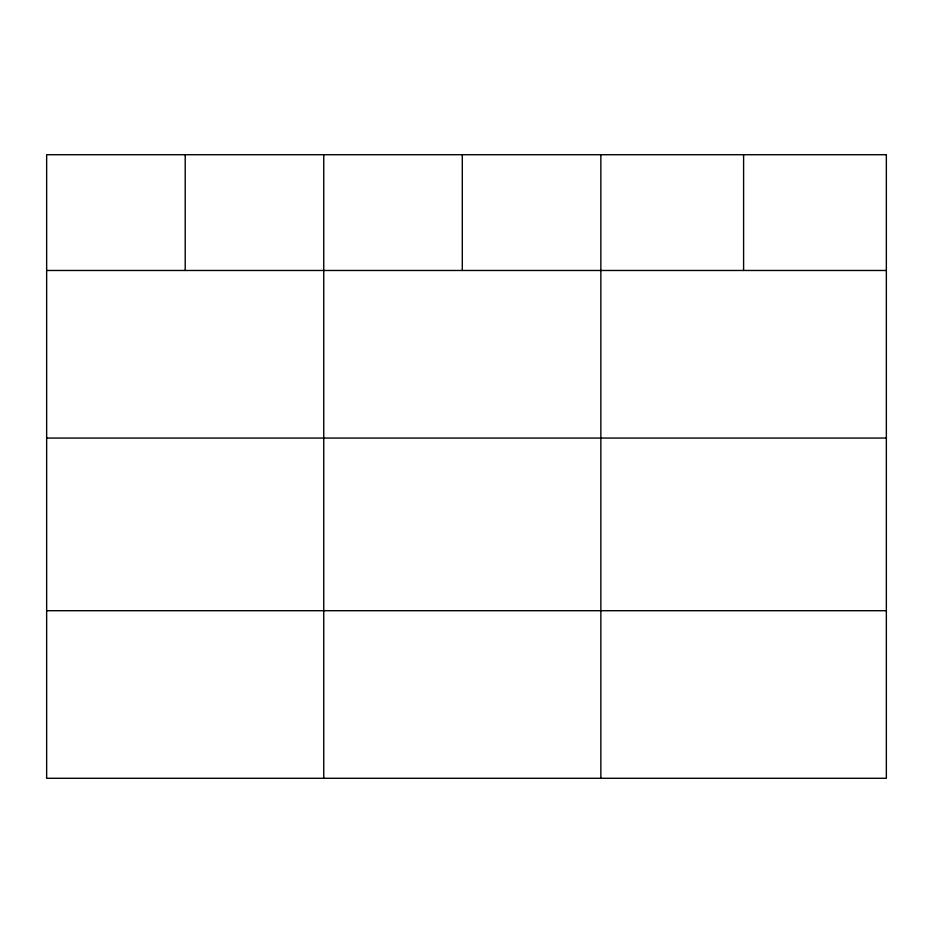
<?xml version="1.0" encoding="UTF-8"?>
<svg xmlns="http://www.w3.org/2000/svg" width="933" height="933" viewBox="0 0 933 933"><rect width="100%" height="100%" fill="white"/><g stroke="black" fill="none" stroke-linecap="round" stroke-linejoin="round"><path stroke-width="1.4" d="M46.65 270.477L886.35 270.477M46.65 438.055L886.35 438.055M46.65 610.707L886.35 610.707M743.601 154.715L743.601 270.477M600.852 154.715L600.852 778.285M462.301 154.715L462.301 270.477M323.751 154.715L323.751 778.285M185.201 154.715L185.201 270.477M886.35 154.715L46.65 154.715L46.65 778.285L886.35 778.285L886.35 154.715"/></g></svg>
